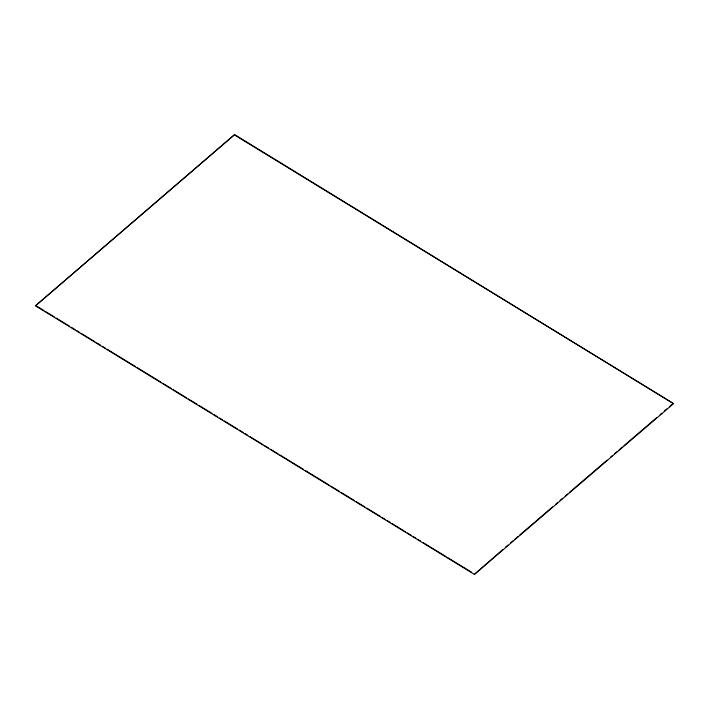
<?xml version="1.0" encoding="UTF-8"?>
<svg xmlns="http://www.w3.org/2000/svg" width="709" height="709" viewBox="0 0 709 709"><rect width="100%" height="100%" fill="white"/><g stroke="black" fill="none" stroke-linecap="round" stroke-linejoin="round"><path stroke-width="1.06" d="M234.617 134.604L35.468 305.818L474.383 574.396L673.55 403.634L234.617 134.604L35.468 305.818M502.938 549.448L474.383 574.396M505.464 547.286L507.981 545.124M510.507 542.961L513.024 540.799M514.707 539.354L518.066 536.474M519.75 535.038L552.524 506.935M555.883 504.055L557.566 502.61M560.083 500.448L562.609 498.285M565.126 496.123L567.652 493.969M569.327 492.525L607.143 460.106M610.502 457.216L612.186 455.781M614.712 453.618L617.229 451.456M618.913 450.011L622.272 447.131M623.955 445.695L656.729 417.592M660.088 414.712L661.772 413.267M664.289 411.105L666.814 408.942M669.331 406.78L671.848 404.626M234.635 135.056L673.55 403.634M36.398 305.942L43.949 310.569M45.837 311.721L54.327 316.923M56.215 318.075L69.429 326.158M71.317 327.319L75.092 329.623M76.98 330.784L79.816 332.512M81.703 333.673L94.917 341.756M96.805 342.908L100.581 345.221M102.468 346.373L105.295 348.11M107.183 349.262L135.508 366.588M137.395 367.749L160.987 382.186M162.875 383.339L171.374 388.541M173.262 389.693L186.476 397.784M188.364 398.937L196.863 404.13M198.75 405.291L211.964 413.374M213.852 414.535L217.628 416.839M219.515 418L222.342 419.728M224.23 420.88L237.444 428.972M239.332 430.124L243.107 432.437M244.995 433.589L247.831 435.326M249.719 436.478L262.933 444.561M264.82 445.722L268.596 448.026M270.483 449.187L278.034 453.804M279.922 454.956L303.523 469.402M305.411 470.554L329.003 484.991M330.89 486.152L339.389 491.346M341.277 492.507L354.491 500.589M356.379 501.742L364.878 506.944M366.766 508.096L379.98 516.187M381.867 517.34L385.643 519.653M387.531 520.805L390.358 522.542M392.245 523.694L405.459 531.777M407.347 532.938L411.123 535.242M413.01 536.403L415.846 538.131M417.734 539.283L420.57 541.02M423.397 542.748L446.05 556.618M447.937 557.77L471.538 572.207"/></g></svg>
